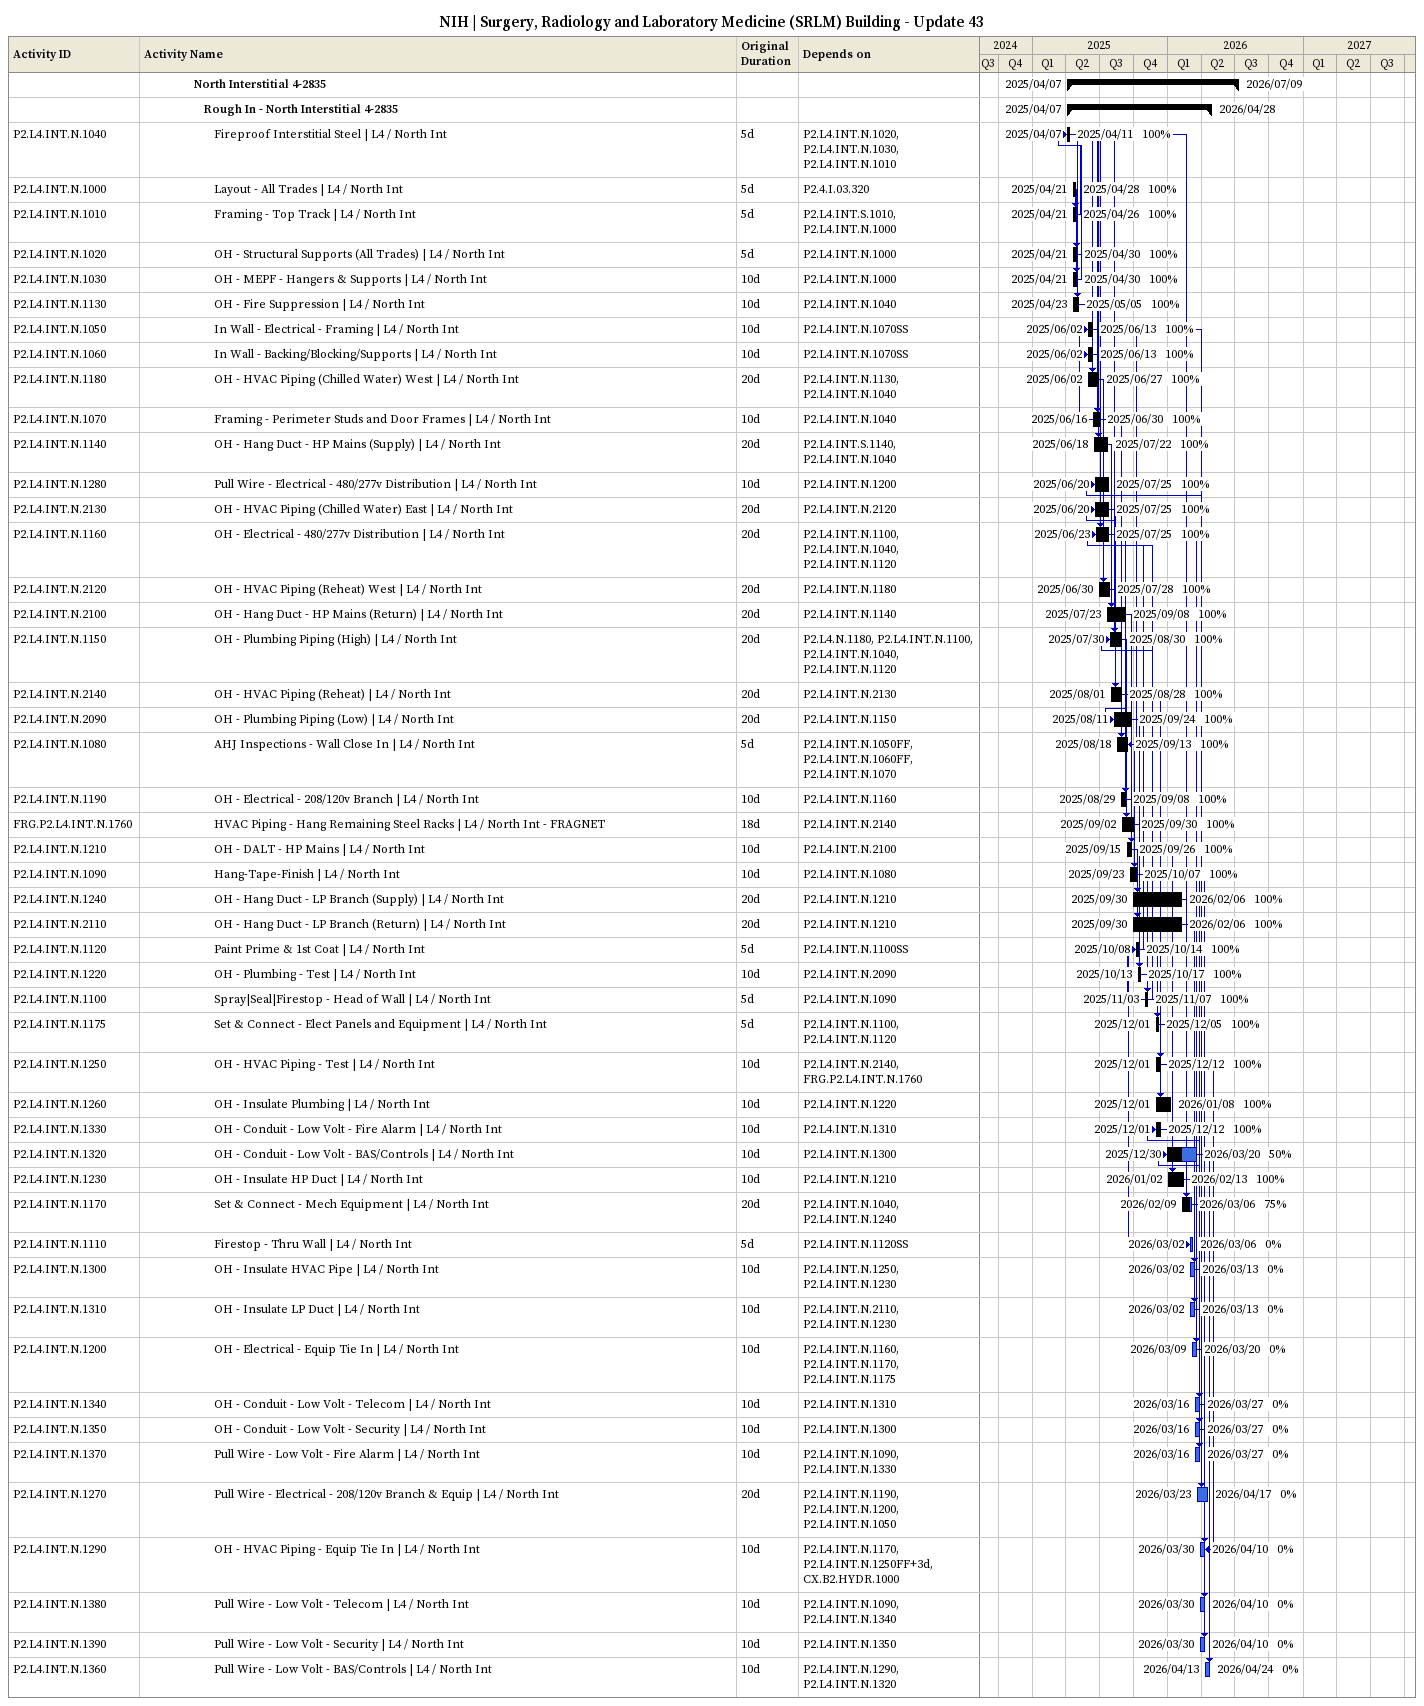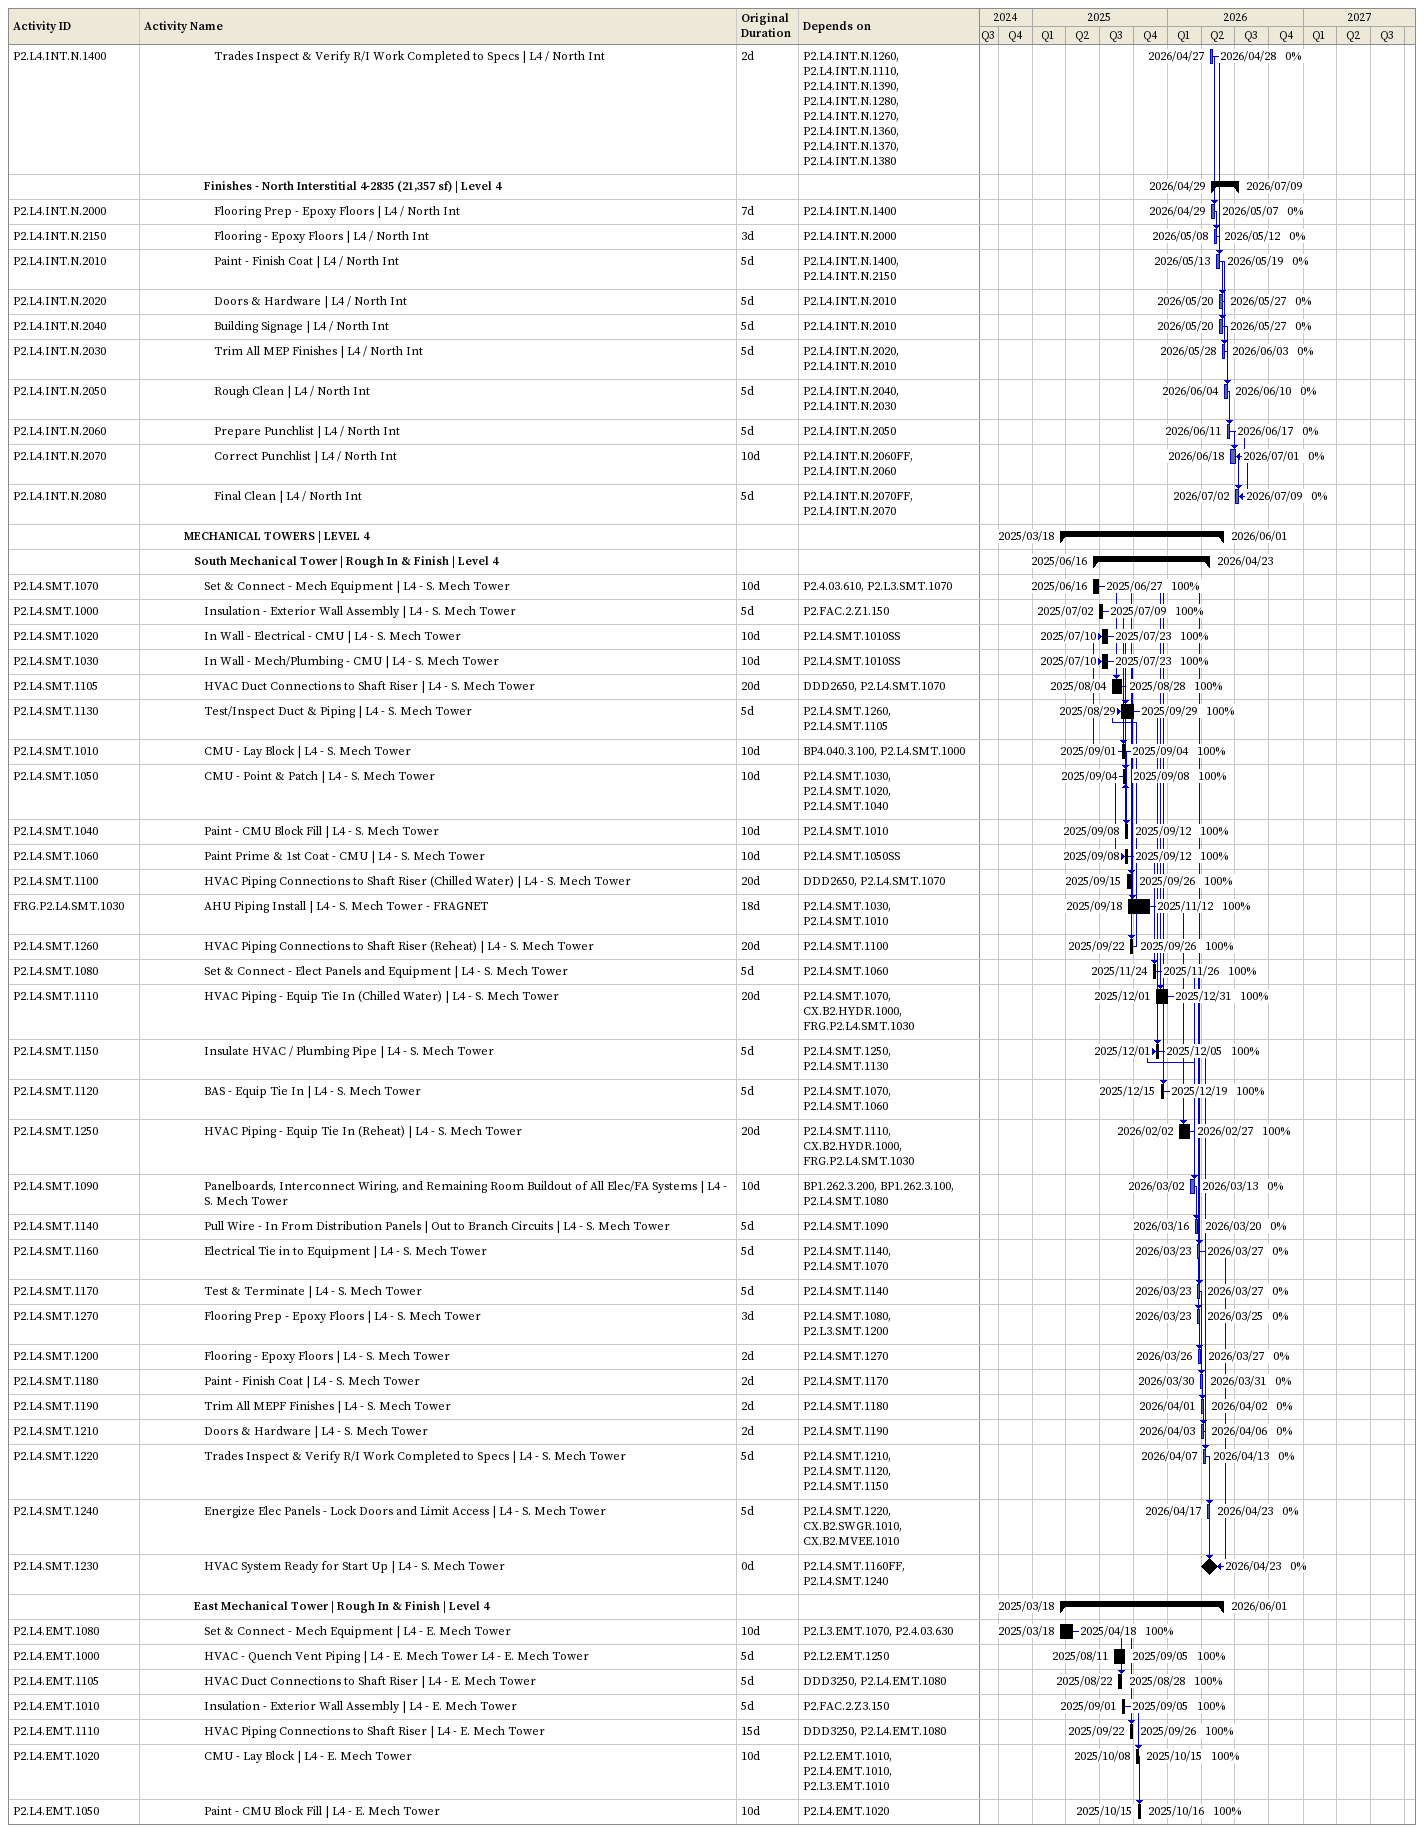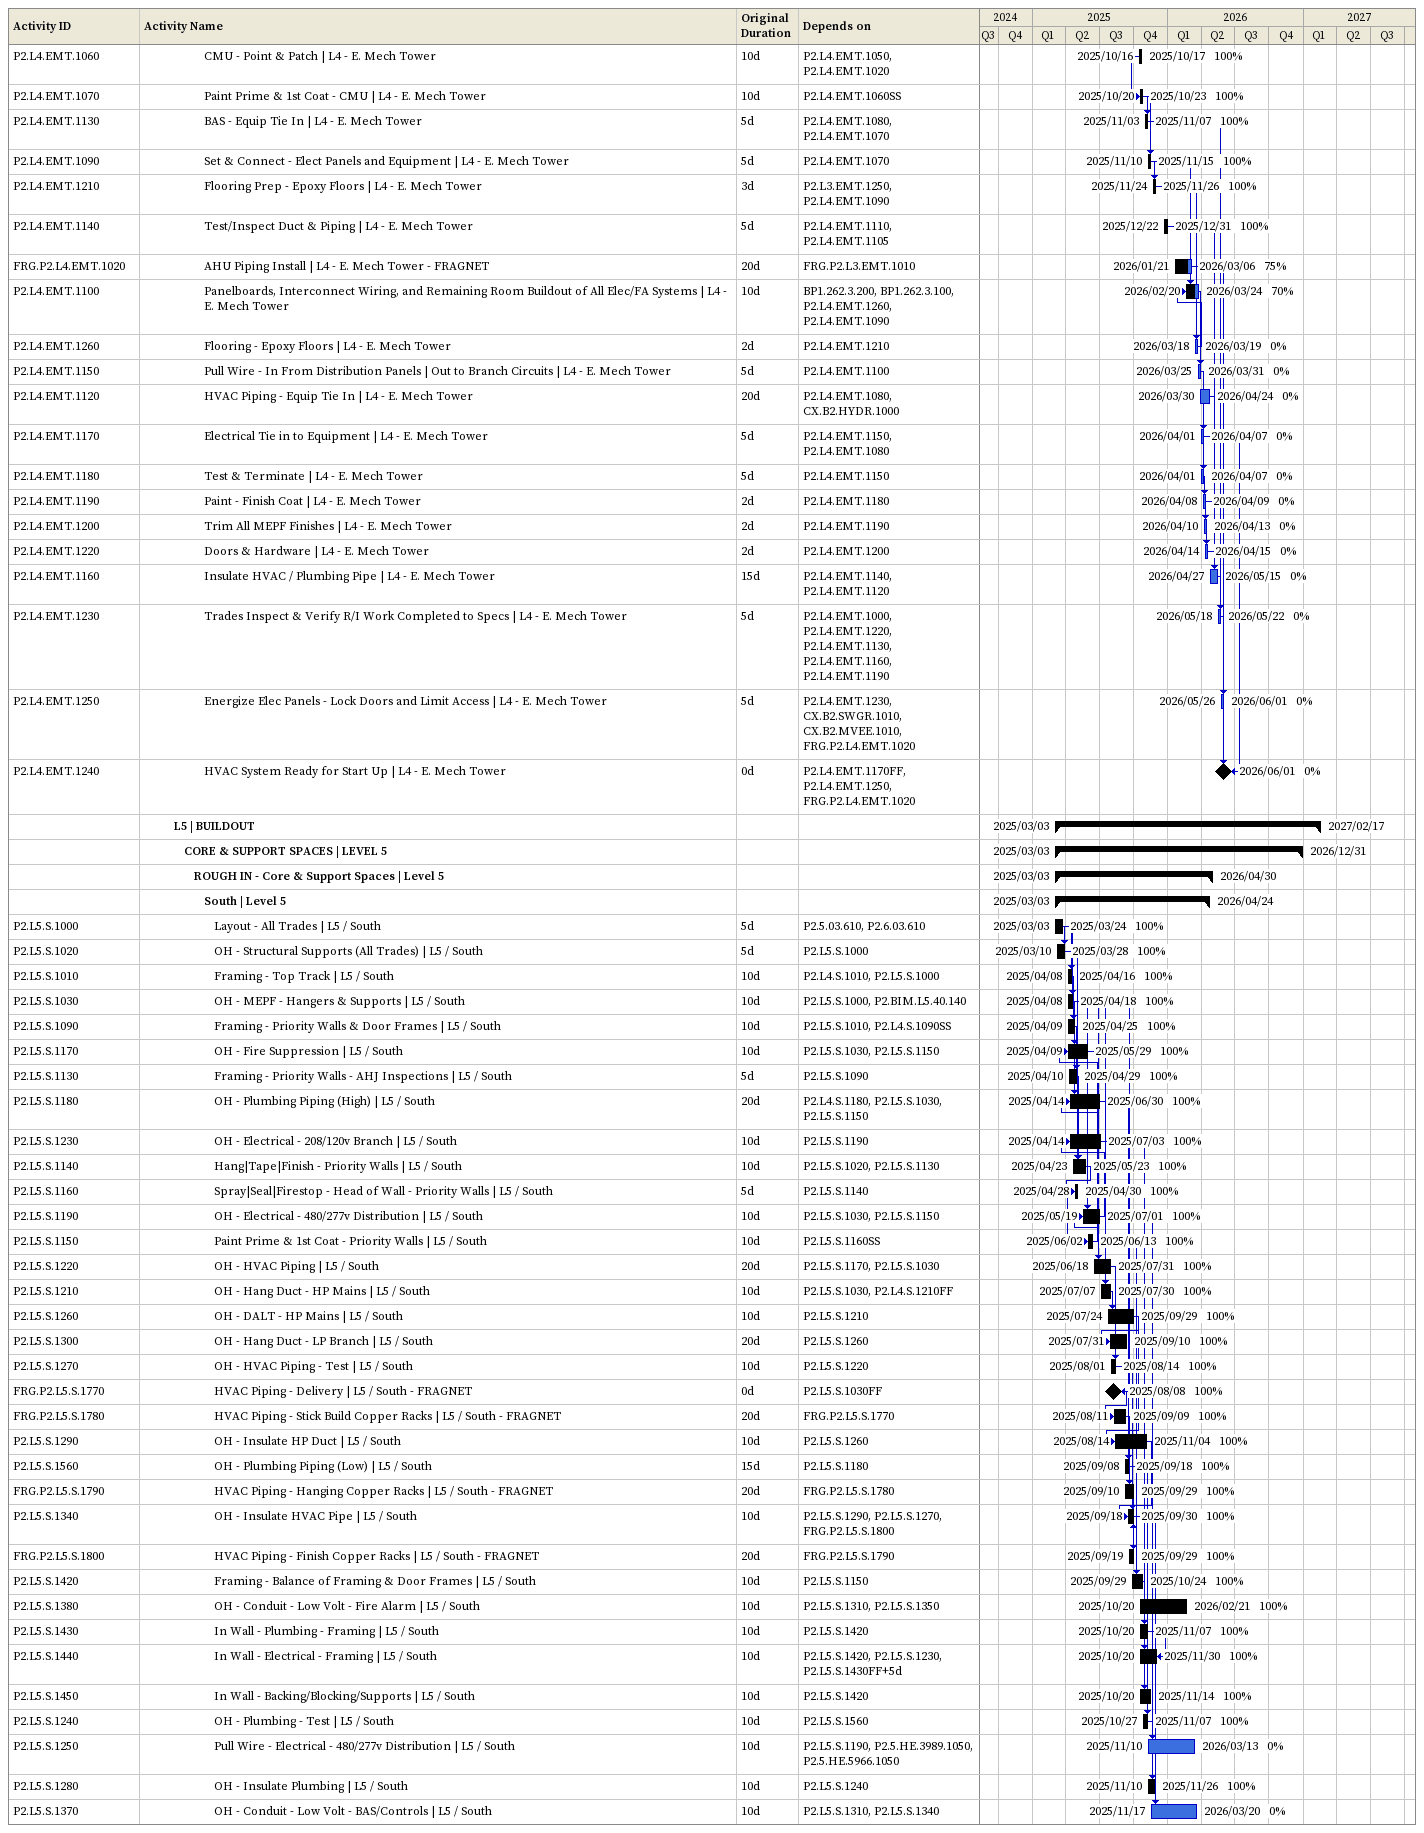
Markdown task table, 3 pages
NIH | Surgery, Radiology and Laboratory Medicine (SRLM) Building - Update 43

| ID | Level | Task | Original duration | Start | Finish | Predecessors | % complete |
|---|---|---|---|---|---|---|---|
|  | 6 | **North Interstitial 4-2835** |  | 2025-04-07 | 2026-07-09 |  |  |
|  | 7 | **Rough In - North Interstitial 4-2835** |  | 2025-04-07 | 2026-04-28 |  |  |
| P2.L4.INT.N.1040 | 8 | Fireproof Interstitial Steel \| L4 / North Int | 5d | 2025-04-07 | 2025-04-11 | P2.L4.INT.N.1020, P2.L4.INT.N.1030, P2.L4.INT.N.1010 | 100 |
| P2.L4.INT.N.1000 | 8 | Layout - All Trades \| L4 / North Int | 5d | 2025-04-21 | 2025-04-28 | P2.4.I.03.320 | 100 |
| P2.L4.INT.N.1010 | 8 | Framing - Top Track \| L4 / North Int | 5d | 2025-04-21 | 2025-04-26 | P2.L4.INT.S.1010, P2.L4.INT.N.1000 | 100 |
| P2.L4.INT.N.1020 | 8 | OH - Structural Supports (All Trades) \| L4 / North Int | 5d | 2025-04-21 | 2025-04-30 | P2.L4.INT.N.1000 | 100 |
| P2.L4.INT.N.1030 | 8 | OH - MEPF - Hangers & Supports \| L4 / North Int | 10d | 2025-04-21 | 2025-04-30 | P2.L4.INT.N.1000 | 100 |
| P2.L4.INT.N.1130 | 8 | OH - Fire Suppression \| L4 / North Int | 10d | 2025-04-23 | 2025-05-05 | P2.L4.INT.N.1040 | 100 |
| P2.L4.INT.N.1050 | 8 | In Wall - Electrical - Framing \| L4 / North Int | 10d | 2025-06-02 | 2025-06-13 | P2.L4.INT.N.1070SS | 100 |
| P2.L4.INT.N.1060 | 8 | In Wall - Backing/Blocking/Supports \| L4 / North Int | 10d | 2025-06-02 | 2025-06-13 | P2.L4.INT.N.1070SS | 100 |
| P2.L4.INT.N.1180 | 8 | OH - HVAC Piping (Chilled Water) West \| L4 / North Int | 20d | 2025-06-02 | 2025-06-27 | P2.L4.INT.N.1130, P2.L4.INT.N.1040 | 100 |
| P2.L4.INT.N.1070 | 8 | Framing - Perimeter Studs and Door Frames \| L4 / North Int | 10d | 2025-06-16 | 2025-06-30 | P2.L4.INT.N.1040 | 100 |
| P2.L4.INT.N.1140 | 8 | OH - Hang Duct - HP Mains (Supply) \| L4 / North Int | 20d | 2025-06-18 | 2025-07-22 | P2.L4.INT.S.1140, P2.L4.INT.N.1040 | 100 |
| P2.L4.INT.N.1280 | 8 | Pull Wire - Electrical - 480/277v Distribution \| L4 / North Int | 10d | 2025-06-20 | 2025-07-25 | P2.L4.INT.N.1200 | 100 |
| P2.L4.INT.N.2130 | 8 | OH - HVAC Piping (Chilled Water) East \| L4 / North Int | 20d | 2025-06-20 | 2025-07-25 | P2.L4.INT.N.2120 | 100 |
| P2.L4.INT.N.1160 | 8 | OH - Electrical - 480/277v Distribution \| L4 / North Int | 20d | 2025-06-23 | 2025-07-25 | P2.L4.INT.N.1100, P2.L4.INT.N.1040, P2.L4.INT.N.1120 | 100 |
| P2.L4.INT.N.2120 | 8 | OH - HVAC Piping (Reheat) West \| L4 / North Int | 20d | 2025-06-30 | 2025-07-28 | P2.L4.INT.N.1180 | 100 |
| P2.L4.INT.N.2100 | 8 | OH - Hang Duct - HP Mains (Return) \| L4 / North Int | 20d | 2025-07-23 | 2025-09-08 | P2.L4.INT.N.1140 | 100 |
| P2.L4.INT.N.1150 | 8 | OH - Plumbing Piping (High) \| L4 / North Int | 20d | 2025-07-30 | 2025-08-30 | P2.L4.N.1180, P2.L4.INT.N.1100, P2.L4.INT.N.1040, P2.L4.INT.N.1120 | 100 |
| P2.L4.INT.N.2140 | 8 | OH - HVAC Piping (Reheat) \| L4 / North Int | 20d | 2025-08-01 | 2025-08-28 | P2.L4.INT.N.2130 | 100 |
| P2.L4.INT.N.2090 | 8 | OH - Plumbing Piping (Low) \| L4 / North Int | 20d | 2025-08-11 | 2025-09-24 | P2.L4.INT.N.1150 | 100 |
| P2.L4.INT.N.1080 | 8 | AHJ Inspections - Wall Close In \| L4 / North Int | 5d | 2025-08-18 | 2025-09-13 | P2.L4.INT.N.1050FF, P2.L4.INT.N.1060FF, P2.L4.INT.N.1070 | 100 |
| P2.L4.INT.N.1190 | 8 | OH - Electrical - 208/120v Branch \| L4 / North Int | 10d | 2025-08-29 | 2025-09-08 | P2.L4.INT.N.1160 | 100 |
| FRG.P2.L4.INT.N.1760 | 8 | HVAC Piping - Hang Remaining Steel Racks \| L4 / North Int - FRAGNET | 18d | 2025-09-02 | 2025-09-30 | P2.L4.INT.N.2140 | 100 |
| P2.L4.INT.N.1210 | 8 | OH - DALT - HP Mains \| L4 / North Int | 10d | 2025-09-15 | 2025-09-26 | P2.L4.INT.N.2100 | 100 |
| P2.L4.INT.N.1090 | 8 | Hang-Tape-Finish \| L4 / North Int | 10d | 2025-09-23 | 2025-10-07 | P2.L4.INT.N.1080 | 100 |
| P2.L4.INT.N.1240 | 8 | OH - Hang Duct - LP Branch (Supply) \| L4 / North Int | 20d | 2025-09-30 | 2026-02-06 | P2.L4.INT.N.1210 | 100 |
| P2.L4.INT.N.2110 | 8 | OH - Hang Duct - LP Branch (Return) \| L4 / North Int | 20d | 2025-09-30 | 2026-02-06 | P2.L4.INT.N.1210 | 100 |
| P2.L4.INT.N.1120 | 8 | Paint Prime & 1st Coat \| L4 / North Int | 5d | 2025-10-08 | 2025-10-14 | P2.L4.INT.N.1100SS | 100 |
| P2.L4.INT.N.1220 | 8 | OH - Plumbing - Test \| L4 / North Int | 10d | 2025-10-13 | 2025-10-17 | P2.L4.INT.N.2090 | 100 |
| P2.L4.INT.N.1100 | 8 | Spray\|Seal\|Firestop - Head of Wall \| L4 / North Int | 5d | 2025-11-03 | 2025-11-07 | P2.L4.INT.N.1090 | 100 |
| P2.L4.INT.N.1175 | 8 | Set & Connect - Elect Panels and Equipment \| L4 / North Int | 5d | 2025-12-01 | 2025-12-05 | P2.L4.INT.N.1100, P2.L4.INT.N.1120 | 100 |
| P2.L4.INT.N.1250 | 8 | OH - HVAC Piping - Test \| L4 / North Int | 10d | 2025-12-01 | 2025-12-12 | P2.L4.INT.N.2140, FRG.P2.L4.INT.N.1760 | 100 |
| P2.L4.INT.N.1260 | 8 | OH - Insulate Plumbing \| L4 / North Int | 10d | 2025-12-01 | 2026-01-08 | P2.L4.INT.N.1220 | 100 |
| P2.L4.INT.N.1330 | 8 | OH - Conduit - Low Volt - Fire Alarm \| L4 / North Int | 10d | 2025-12-01 | 2025-12-12 | P2.L4.INT.N.1310 | 100 |
| P2.L4.INT.N.1320 | 8 | OH - Conduit - Low Volt - BAS/Controls \| L4 / North Int | 10d | 2025-12-30 | 2026-03-20 | P2.L4.INT.N.1300 | 50 |
| P2.L4.INT.N.1230 | 8 | OH - Insulate HP Duct \| L4 / North Int | 10d | 2026-01-02 | 2026-02-13 | P2.L4.INT.N.1210 | 100 |
| P2.L4.INT.N.1170 | 8 | Set & Connect - Mech Equipment \| L4 / North Int | 20d | 2026-02-09 | 2026-03-06 | P2.L4.INT.N.1040, P2.L4.INT.N.1240 | 75 |
| P2.L4.INT.N.1110 | 8 | Firestop - Thru Wall \| L4 / North Int | 5d | 2026-03-02 | 2026-03-06 | P2.L4.INT.N.1120SS | 0 |
| P2.L4.INT.N.1300 | 8 | OH - Insulate HVAC Pipe \| L4 / North Int | 10d | 2026-03-02 | 2026-03-13 | P2.L4.INT.N.1250, P2.L4.INT.N.1230 | 0 |
| P2.L4.INT.N.1310 | 8 | OH - Insulate LP Duct \| L4 / North Int | 10d | 2026-03-02 | 2026-03-13 | P2.L4.INT.N.2110, P2.L4.INT.N.1230 | 0 |
| P2.L4.INT.N.1200 | 8 | OH - Electrical - Equip Tie In \| L4 / North Int | 10d | 2026-03-09 | 2026-03-20 | P2.L4.INT.N.1160, P2.L4.INT.N.1170, P2.L4.INT.N.1175 | 0 |
| P2.L4.INT.N.1340 | 8 | OH - Conduit - Low Volt - Telecom \| L4 / North Int | 10d | 2026-03-16 | 2026-03-27 | P2.L4.INT.N.1310 | 0 |
| P2.L4.INT.N.1350 | 8 | OH - Conduit - Low Volt - Security \| L4 / North Int | 10d | 2026-03-16 | 2026-03-27 | P2.L4.INT.N.1300 | 0 |
| P2.L4.INT.N.1370 | 8 | Pull Wire - Low Volt - Fire Alarm \| L4 / North Int | 10d | 2026-03-16 | 2026-03-27 | P2.L4.INT.N.1090, P2.L4.INT.N.1330 | 0 |
| P2.L4.INT.N.1270 | 8 | Pull Wire - Electrical - 208/120v Branch & Equip \| L4 / North Int | 20d | 2026-03-23 | 2026-04-17 | P2.L4.INT.N.1190, P2.L4.INT.N.1200, P2.L4.INT.N.1050 | 0 |
| P2.L4.INT.N.1290 | 8 | OH - HVAC Piping - Equip Tie In \| L4 / North Int | 10d | 2026-03-30 | 2026-04-10 | P2.L4.INT.N.1170, P2.L4.INT.N.1250FF+3d, CX.B2.HYDR.1000 | 0 |
| P2.L4.INT.N.1380 | 8 | Pull Wire - Low Volt - Telecom \| L4 / North Int | 10d | 2026-03-30 | 2026-04-10 | P2.L4.INT.N.1090, P2.L4.INT.N.1340 | 0 |
| P2.L4.INT.N.1390 | 8 | Pull Wire - Low Volt - Security \| L4 / North Int | 10d | 2026-03-30 | 2026-04-10 | P2.L4.INT.N.1350 | 0 |
| P2.L4.INT.N.1360 | 8 | Pull Wire - Low Volt - BAS/Controls \| L4 / North Int | 10d | 2026-04-13 | 2026-04-24 | P2.L4.INT.N.1290, P2.L4.INT.N.1320 | 0 |
| P2.L4.INT.N.1400 | 8 | Trades Inspect & Verify R/I Work Completed to Specs \| L4 / North Int | 2d | 2026-04-27 | 2026-04-28 | P2.L4.INT.N.1260, P2.L4.INT.N.1110, P2.L4.INT.N.1390, P2.L4.INT.N.1280, P2.L4.INT.N.1270, P2.L4.INT.N.1360, P2.L4.INT.N.1370, P2.L4.INT.N.1380 | 0 |
|  | 7 | **Finishes - North Interstitial 4-2835 (21,357 sf) \| Level 4** |  | 2026-04-29 | 2026-07-09 |  |  |
| P2.L4.INT.N.2000 | 8 | Flooring Prep - Epoxy Floors \| L4 / North Int | 7d | 2026-04-29 | 2026-05-07 | P2.L4.INT.N.1400 | 0 |
| P2.L4.INT.N.2150 | 8 | Flooring - Epoxy Floors \| L4 / North Int | 3d | 2026-05-08 | 2026-05-12 | P2.L4.INT.N.2000 | 0 |
| P2.L4.INT.N.2010 | 8 | Paint - Finish Coat \| L4 / North Int | 5d | 2026-05-13 | 2026-05-19 | P2.L4.INT.N.1400, P2.L4.INT.N.2150 | 0 |
| P2.L4.INT.N.2020 | 8 | Doors & Hardware \| L4 / North Int | 5d | 2026-05-20 | 2026-05-27 | P2.L4.INT.N.2010 | 0 |
| P2.L4.INT.N.2040 | 8 | Building Signage \| L4 / North Int | 5d | 2026-05-20 | 2026-05-27 | P2.L4.INT.N.2010 | 0 |
| P2.L4.INT.N.2030 | 8 | Trim All MEP Finishes \| L4 / North Int | 5d | 2026-05-28 | 2026-06-03 | P2.L4.INT.N.2020, P2.L4.INT.N.2010 | 0 |
| P2.L4.INT.N.2050 | 8 | Rough Clean \| L4 / North Int | 5d | 2026-06-04 | 2026-06-10 | P2.L4.INT.N.2040, P2.L4.INT.N.2030 | 0 |
| P2.L4.INT.N.2060 | 8 | Prepare Punchlist \| L4 / North Int | 5d | 2026-06-11 | 2026-06-17 | P2.L4.INT.N.2050 | 0 |
| P2.L4.INT.N.2070 | 8 | Correct Punchlist \| L4 / North Int | 10d | 2026-06-18 | 2026-07-01 | P2.L4.INT.N.2060FF, P2.L4.INT.N.2060 | 0 |
| P2.L4.INT.N.2080 | 8 | Final Clean \| L4 / North Int | 5d | 2026-07-02 | 2026-07-09 | P2.L4.INT.N.2070FF, P2.L4.INT.N.2070 | 0 |
|  | 5 | **MECHANICAL TOWERS \| LEVEL 4** |  | 2025-03-18 | 2026-06-01 |  |  |
|  | 6 | **South Mechanical Tower \| Rough In & Finish \| Level 4** |  | 2025-06-16 | 2026-04-23 |  |  |
| P2.L4.SMT.1070 | 7 | Set & Connect - Mech Equipment \| L4 - S. Mech Tower | 10d | 2025-06-16 | 2025-06-27 | P2.4.03.610, P2.L3.SMT.1070 | 100 |
| P2.L4.SMT.1000 | 7 | Insulation - Exterior Wall Assembly \| L4 - S. Mech Tower | 5d | 2025-07-02 | 2025-07-09 | P2.FAC.2.Z1.150 | 100 |
| P2.L4.SMT.1020 | 7 | In Wall - Electrical - CMU \| L4 - S. Mech Tower | 10d | 2025-07-10 | 2025-07-23 | P2.L4.SMT.1010SS | 100 |
| P2.L4.SMT.1030 | 7 | In Wall - Mech/Plumbing - CMU \| L4 - S. Mech Tower | 10d | 2025-07-10 | 2025-07-23 | P2.L4.SMT.1010SS | 100 |
| P2.L4.SMT.1105 | 7 | HVAC Duct Connections to Shaft Riser \| L4 - S. Mech Tower | 20d | 2025-08-04 | 2025-08-28 | DDD2650, P2.L4.SMT.1070 | 100 |
| P2.L4.SMT.1130 | 7 | Test/Inspect Duct & Piping \| L4 - S. Mech Tower | 5d | 2025-08-29 | 2025-09-29 | P2.L4.SMT.1260, P2.L4.SMT.1105 | 100 |
| P2.L4.SMT.1010 | 7 | CMU - Lay Block \| L4 - S. Mech Tower | 10d | 2025-09-01 | 2025-09-04 | BP4.040.3.100, P2.L4.SMT.1000 | 100 |
| P2.L4.SMT.1050 | 7 | CMU - Point & Patch \| L4 - S. Mech Tower | 10d | 2025-09-04 | 2025-09-08 | P2.L4.SMT.1030, P2.L4.SMT.1020, P2.L4.SMT.1040 | 100 |
| P2.L4.SMT.1040 | 7 | Paint - CMU Block Fill \| L4 - S. Mech Tower | 10d | 2025-09-08 | 2025-09-12 | P2.L4.SMT.1010 | 100 |
| P2.L4.SMT.1060 | 7 | Paint Prime & 1st Coat - CMU \| L4 - S. Mech Tower | 10d | 2025-09-08 | 2025-09-12 | P2.L4.SMT.1050SS | 100 |
| P2.L4.SMT.1100 | 7 | HVAC Piping Connections to Shaft Riser (Chilled Water) \| L4 - S. Mech Tower | 20d | 2025-09-15 | 2025-09-26 | DDD2650, P2.L4.SMT.1070 | 100 |
| FRG.P2.L4.SMT.1030 | 7 | AHU Piping Install \| L4 - S. Mech Tower - FRAGNET | 18d | 2025-09-18 | 2025-11-12 | P2.L4.SMT.1030, P2.L4.SMT.1010 | 100 |
| P2.L4.SMT.1260 | 7 | HVAC Piping Connections to Shaft Riser (Reheat) \| L4 - S. Mech Tower | 20d | 2025-09-22 | 2025-09-26 | P2.L4.SMT.1100 | 100 |
| P2.L4.SMT.1080 | 7 | Set & Connect - Elect Panels and Equipment \| L4 - S. Mech Tower | 5d | 2025-11-24 | 2025-11-26 | P2.L4.SMT.1060 | 100 |
| P2.L4.SMT.1110 | 7 | HVAC Piping - Equip Tie In (Chilled Water) \| L4 - S. Mech Tower | 20d | 2025-12-01 | 2025-12-31 | P2.L4.SMT.1070, CX.B2.HYDR.1000, FRG.P2.L4.SMT.1030 | 100 |
| P2.L4.SMT.1150 | 7 | Insulate HVAC / Plumbing Pipe \| L4 - S. Mech Tower | 5d | 2025-12-01 | 2025-12-05 | P2.L4.SMT.1250, P2.L4.SMT.1130 | 100 |
| P2.L4.SMT.1120 | 7 | BAS - Equip Tie In \| L4 - S. Mech Tower | 5d | 2025-12-15 | 2025-12-19 | P2.L4.SMT.1070, P2.L4.SMT.1060 | 100 |
| P2.L4.SMT.1250 | 7 | HVAC Piping - Equip Tie In (Reheat) \| L4 - S. Mech Tower | 20d | 2026-02-02 | 2026-02-27 | P2.L4.SMT.1110, CX.B2.HYDR.1000, FRG.P2.L4.SMT.1030 | 100 |
| P2.L4.SMT.1090 | 7 | Panelboards, Interconnect Wiring, and Remaining Room Buildout of All Elec/FA Systems \| L4 - S. Mech Tower | 10d | 2026-03-02 | 2026-03-13 | BP1.262.3.200, BP1.262.3.100, P2.L4.SMT.1080 | 0 |
| P2.L4.SMT.1140 | 7 | Pull Wire - In From Distribution Panels \| Out to Branch Circuits \| L4 - S. Mech Tower | 5d | 2026-03-16 | 2026-03-20 | P2.L4.SMT.1090 | 0 |
| P2.L4.SMT.1160 | 7 | Electrical Tie in to Equipment \| L4 - S. Mech Tower | 5d | 2026-03-23 | 2026-03-27 | P2.L4.SMT.1140, P2.L4.SMT.1070 | 0 |
| P2.L4.SMT.1170 | 7 | Test & Terminate \| L4 - S. Mech Tower | 5d | 2026-03-23 | 2026-03-27 | P2.L4.SMT.1140 | 0 |
| P2.L4.SMT.1270 | 7 | Flooring Prep - Epoxy Floors \| L4 - S. Mech Tower | 3d | 2026-03-23 | 2026-03-25 | P2.L4.SMT.1080, P2.L3.SMT.1200 | 0 |
| P2.L4.SMT.1200 | 7 | Flooring - Epoxy Floors \| L4 - S. Mech Tower | 2d | 2026-03-26 | 2026-03-27 | P2.L4.SMT.1270 | 0 |
| P2.L4.SMT.1180 | 7 | Paint - Finish Coat \| L4 - S. Mech Tower | 2d | 2026-03-30 | 2026-03-31 | P2.L4.SMT.1170 | 0 |
| P2.L4.SMT.1190 | 7 | Trim All MEPF Finishes \| L4 - S. Mech Tower | 2d | 2026-04-01 | 2026-04-02 | P2.L4.SMT.1180 | 0 |
| P2.L4.SMT.1210 | 7 | Doors & Hardware \| L4 - S. Mech Tower | 2d | 2026-04-03 | 2026-04-06 | P2.L4.SMT.1190 | 0 |
| P2.L4.SMT.1220 | 7 | Trades Inspect & Verify R/I Work Completed to Specs \| L4 - S. Mech Tower | 5d | 2026-04-07 | 2026-04-13 | P2.L4.SMT.1210, P2.L4.SMT.1120, P2.L4.SMT.1150 | 0 |
| P2.L4.SMT.1240 | 7 | Energize Elec Panels - Lock Doors and Limit Access \| L4 - S. Mech Tower | 5d | 2026-04-17 | 2026-04-23 | P2.L4.SMT.1220, CX.B2.SWGR.1010, CX.B2.MVEE.1010 | 0 |
| P2.L4.SMT.1230 | 7 | HVAC System Ready for Start Up \| L4 - S. Mech Tower | 0d | 2026-04-23 | 2026-04-23 | P2.L4.SMT.1160FF, P2.L4.SMT.1240 | 0 |
|  | 6 | **East Mechanical Tower \| Rough In & Finish \| Level 4** |  | 2025-03-18 | 2026-06-01 |  |  |
| P2.L4.EMT.1080 | 7 | Set & Connect - Mech Equipment \| L4 - E. Mech Tower | 10d | 2025-03-18 | 2025-04-18 | P2.L3.EMT.1070, P2.4.03.630 | 100 |
| P2.L4.EMT.1000 | 7 | HVAC - Quench Vent Piping \| L4 - E. Mech Tower L4 - E. Mech Tower | 5d | 2025-08-11 | 2025-09-05 | P2.L2.EMT.1250 | 100 |
| P2.L4.EMT.1105 | 7 | HVAC Duct Connections to Shaft Riser \| L4 - E. Mech Tower | 5d | 2025-08-22 | 2025-08-28 | DDD3250, P2.L4.EMT.1080 | 100 |
| P2.L4.EMT.1010 | 7 | Insulation - Exterior Wall Assembly \| L4 - E. Mech Tower | 5d | 2025-09-01 | 2025-09-05 | P2.FAC.2.Z3.150 | 100 |
| P2.L4.EMT.1110 | 7 | HVAC Piping Connections to Shaft Riser \| L4 - E. Mech Tower | 15d | 2025-09-22 | 2025-09-26 | DDD3250, P2.L4.EMT.1080 | 100 |
| P2.L4.EMT.1020 | 7 | CMU - Lay Block \| L4 - E. Mech Tower | 10d | 2025-10-08 | 2025-10-15 | P2.L2.EMT.1010, P2.L4.EMT.1010, P2.L3.EMT.1010 | 100 |
| P2.L4.EMT.1050 | 7 | Paint - CMU Block Fill \| L4 - E. Mech Tower | 10d | 2025-10-15 | 2025-10-16 | P2.L4.EMT.1020 | 100 |
| P2.L4.EMT.1060 | 7 | CMU - Point & Patch \| L4 - E. Mech Tower | 10d | 2025-10-16 | 2025-10-17 | P2.L4.EMT.1050, P2.L4.EMT.1020 | 100 |
| P2.L4.EMT.1070 | 7 | Paint Prime & 1st Coat - CMU \| L4 - E. Mech Tower | 10d | 2025-10-20 | 2025-10-23 | P2.L4.EMT.1060SS | 100 |
| P2.L4.EMT.1130 | 7 | BAS - Equip Tie In \| L4 - E. Mech Tower | 5d | 2025-11-03 | 2025-11-07 | P2.L4.EMT.1080, P2.L4.EMT.1070 | 100 |
| P2.L4.EMT.1090 | 7 | Set & Connect - Elect Panels and Equipment \| L4 - E. Mech Tower | 5d | 2025-11-10 | 2025-11-15 | P2.L4.EMT.1070 | 100 |
| P2.L4.EMT.1210 | 7 | Flooring Prep - Epoxy Floors \| L4 - E. Mech Tower | 3d | 2025-11-24 | 2025-11-26 | P2.L3.EMT.1250, P2.L4.EMT.1090 | 100 |
| P2.L4.EMT.1140 | 7 | Test/Inspect Duct & Piping \| L4 - E. Mech Tower | 5d | 2025-12-22 | 2025-12-31 | P2.L4.EMT.1110, P2.L4.EMT.1105 | 100 |
| FRG.P2.L4.EMT.1020 | 7 | AHU Piping Install \| L4 - E. Mech Tower - FRAGNET | 20d | 2026-01-21 | 2026-03-06 | FRG.P2.L3.EMT.1010 | 75 |
| P2.L4.EMT.1100 | 7 | Panelboards, Interconnect Wiring, and Remaining Room Buildout of All Elec/FA Systems \| L4 - E. Mech Tower | 10d | 2026-02-20 | 2026-03-24 | BP1.262.3.200, BP1.262.3.100, P2.L4.EMT.1260, P2.L4.EMT.1090 | 70 |
| P2.L4.EMT.1260 | 7 | Flooring - Epoxy Floors \| L4 - E. Mech Tower | 2d | 2026-03-18 | 2026-03-19 | P2.L4.EMT.1210 | 0 |
| P2.L4.EMT.1150 | 7 | Pull Wire - In From Distribution Panels \| Out to Branch Circuits \| L4 - E. Mech Tower | 5d | 2026-03-25 | 2026-03-31 | P2.L4.EMT.1100 | 0 |
| P2.L4.EMT.1120 | 7 | HVAC Piping - Equip Tie In \| L4 - E. Mech Tower | 20d | 2026-03-30 | 2026-04-24 | P2.L4.EMT.1080, CX.B2.HYDR.1000 | 0 |
| P2.L4.EMT.1170 | 7 | Electrical Tie in to Equipment \| L4 - E. Mech Tower | 5d | 2026-04-01 | 2026-04-07 | P2.L4.EMT.1150, P2.L4.EMT.1080 | 0 |
| P2.L4.EMT.1180 | 7 | Test & Terminate \| L4 - E. Mech Tower | 5d | 2026-04-01 | 2026-04-07 | P2.L4.EMT.1150 | 0 |
| P2.L4.EMT.1190 | 7 | Paint - Finish Coat \| L4 - E. Mech Tower | 2d | 2026-04-08 | 2026-04-09 | P2.L4.EMT.1180 | 0 |
| P2.L4.EMT.1200 | 7 | Trim All MEPF Finishes \| L4 - E. Mech Tower | 2d | 2026-04-10 | 2026-04-13 | P2.L4.EMT.1190 | 0 |
| P2.L4.EMT.1220 | 7 | Doors & Hardware \| L4 - E. Mech Tower | 2d | 2026-04-14 | 2026-04-15 | P2.L4.EMT.1200 | 0 |
| P2.L4.EMT.1160 | 7 | Insulate HVAC / Plumbing Pipe \| L4 - E. Mech Tower | 15d | 2026-04-27 | 2026-05-15 | P2.L4.EMT.1140, P2.L4.EMT.1120 | 0 |
| P2.L4.EMT.1230 | 7 | Trades Inspect & Verify R/I Work Completed to Specs \| L4 - E. Mech Tower | 5d | 2026-05-18 | 2026-05-22 | P2.L4.EMT.1000, P2.L4.EMT.1220, P2.L4.EMT.1130, P2.L4.EMT.1160, P2.L4.EMT.1190 | 0 |
| P2.L4.EMT.1250 | 7 | Energize Elec Panels - Lock Doors and Limit Access \| L4 - E. Mech Tower | 5d | 2026-05-26 | 2026-06-01 | P2.L4.EMT.1230, CX.B2.SWGR.1010, CX.B2.MVEE.1010, FRG.P2.L4.EMT.1020 | 0 |
| P2.L4.EMT.1240 | 7 | HVAC System Ready for Start Up \| L4 - E. Mech Tower | 0d | 2026-06-01 | 2026-06-01 | P2.L4.EMT.1170FF, P2.L4.EMT.1250, FRG.P2.L4.EMT.1020 | 0 |
|  | 4 | **L5 \| BUILDOUT** |  | 2025-03-03 | 2027-02-17 |  |  |
|  | 5 | **CORE & SUPPORT SPACES \| LEVEL 5** |  | 2025-03-03 | 2026-12-31 |  |  |
|  | 6 | **ROUGH IN - Core & Support Spaces \| Level 5** |  | 2025-03-03 | 2026-04-30 |  |  |
|  | 7 | **South \| Level 5** |  | 2025-03-03 | 2026-04-24 |  |  |
| P2.L5.S.1000 | 8 | Layout - All Trades \| L5 / South | 5d | 2025-03-03 | 2025-03-24 | P2.5.03.610, P2.6.03.610 | 100 |
| P2.L5.S.1020 | 8 | OH - Structural Supports (All Trades) \| L5 / South | 5d | 2025-03-10 | 2025-03-28 | P2.L5.S.1000 | 100 |
| P2.L5.S.1010 | 8 | Framing - Top Track \| L5 / South | 10d | 2025-04-08 | 2025-04-16 | P2.L4.S.1010, P2.L5.S.1000 | 100 |
| P2.L5.S.1030 | 8 | OH - MEPF - Hangers & Supports \| L5 / South | 10d | 2025-04-08 | 2025-04-18 | P2.L5.S.1000, P2.BIM.L5.40.140 | 100 |
| P2.L5.S.1090 | 8 | Framing - Priority Walls & Door Frames \| L5 / South | 10d | 2025-04-09 | 2025-04-25 | P2.L5.S.1010, P2.L4.S.1090SS | 100 |
| P2.L5.S.1170 | 8 | OH - Fire Suppression \| L5 / South | 10d | 2025-04-09 | 2025-05-29 | P2.L5.S.1030, P2.L5.S.1150 | 100 |
| P2.L5.S.1130 | 8 | Framing - Priority Walls - AHJ Inspections \| L5 / South | 5d | 2025-04-10 | 2025-04-29 | P2.L5.S.1090 | 100 |
| P2.L5.S.1180 | 8 | OH - Plumbing Piping (High) \| L5 / South | 20d | 2025-04-14 | 2025-06-30 | P2.L4.S.1180, P2.L5.S.1030, P2.L5.S.1150 | 100 |
| P2.L5.S.1230 | 8 | OH - Electrical - 208/120v Branch \| L5 / South | 10d | 2025-04-14 | 2025-07-03 | P2.L5.S.1190 | 100 |
| P2.L5.S.1140 | 8 | Hang\|Tape\|Finish - Priority Walls \| L5 / South | 10d | 2025-04-23 | 2025-05-23 | P2.L5.S.1020, P2.L5.S.1130 | 100 |
| P2.L5.S.1160 | 8 | Spray\|Seal\|Firestop - Head of Wall - Priority Walls \| L5 / South | 5d | 2025-04-28 | 2025-04-30 | P2.L5.S.1140 | 100 |
| P2.L5.S.1190 | 8 | OH - Electrical - 480/277v Distribution \| L5 / South | 10d | 2025-05-19 | 2025-07-01 | P2.L5.S.1030, P2.L5.S.1150 | 100 |
| P2.L5.S.1150 | 8 | Paint Prime & 1st Coat - Priority Walls \| L5 / South | 10d | 2025-06-02 | 2025-06-13 | P2.L5.S.1160SS | 100 |
| P2.L5.S.1220 | 8 | OH - HVAC Piping \| L5 / South | 20d | 2025-06-18 | 2025-07-31 | P2.L5.S.1170, P2.L5.S.1030 | 100 |
| P2.L5.S.1210 | 8 | OH - Hang Duct - HP Mains \| L5 / South | 10d | 2025-07-07 | 2025-07-30 | P2.L5.S.1030, P2.L4.S.1210FF | 100 |
| P2.L5.S.1260 | 8 | OH - DALT - HP Mains \| L5 / South | 10d | 2025-07-24 | 2025-09-29 | P2.L5.S.1210 | 100 |
| P2.L5.S.1300 | 8 | OH - Hang Duct - LP Branch \| L5 / South | 20d | 2025-07-31 | 2025-09-10 | P2.L5.S.1260 | 100 |
| P2.L5.S.1270 | 8 | OH - HVAC Piping - Test \| L5 / South | 10d | 2025-08-01 | 2025-08-14 | P2.L5.S.1220 | 100 |
| FRG.P2.L5.S.1770 | 8 | HVAC Piping - Delivery \| L5 / South - FRAGNET | 0d | 2025-08-08 | 2025-08-08 | P2.L5.S.1030FF | 100 |
| FRG.P2.L5.S.1780 | 8 | HVAC Piping - Stick Build Copper Racks \| L5 / South - FRAGNET | 20d | 2025-08-11 | 2025-09-09 | FRG.P2.L5.S.1770 | 100 |
| P2.L5.S.1290 | 8 | OH - Insulate HP Duct \| L5 / South | 10d | 2025-08-14 | 2025-11-04 | P2.L5.S.1260 | 100 |
| P2.L5.S.1560 | 8 | OH - Plumbing Piping (Low) \| L5 / South | 15d | 2025-09-08 | 2025-09-18 | P2.L5.S.1180 | 100 |
| FRG.P2.L5.S.1790 | 8 | HVAC Piping - Hanging Copper Racks \| L5 / South - FRAGNET | 20d | 2025-09-10 | 2025-09-29 | FRG.P2.L5.S.1780 | 100 |
| P2.L5.S.1340 | 8 | OH - Insulate HVAC Pipe \| L5 / South | 10d | 2025-09-18 | 2025-09-30 | P2.L5.S.1290, P2.L5.S.1270, FRG.P2.L5.S.1800 | 100 |
| FRG.P2.L5.S.1800 | 8 | HVAC Piping - Finish Copper Racks \| L5 / South - FRAGNET | 20d | 2025-09-19 | 2025-09-29 | FRG.P2.L5.S.1790 | 100 |
| P2.L5.S.1420 | 8 | Framing - Balance of Framing & Door Frames \| L5 / South | 10d | 2025-09-29 | 2025-10-24 | P2.L5.S.1150 | 100 |
| P2.L5.S.1380 | 8 | OH - Conduit - Low Volt - Fire Alarm \| L5 / South | 10d | 2025-10-20 | 2026-02-21 | P2.L5.S.1310, P2.L5.S.1350 | 100 |
| P2.L5.S.1430 | 8 | In Wall - Plumbing - Framing \| L5 / South | 10d | 2025-10-20 | 2025-11-07 | P2.L5.S.1420 | 100 |
| P2.L5.S.1440 | 8 | In Wall - Electrical - Framing \| L5 / South | 10d | 2025-10-20 | 2025-11-30 | P2.L5.S.1420, P2.L5.S.1230, P2.L5.S.1430FF+5d | 100 |
| P2.L5.S.1450 | 8 | In Wall - Backing/Blocking/Supports \| L5 / South | 10d | 2025-10-20 | 2025-11-14 | P2.L5.S.1420 | 100 |
| P2.L5.S.1240 | 8 | OH - Plumbing - Test \| L5 / South | 10d | 2025-10-27 | 2025-11-07 | P2.L5.S.1560 | 100 |
| P2.L5.S.1250 | 8 | Pull Wire - Electrical - 480/277v Distribution \| L5 / South | 10d | 2025-11-10 | 2026-03-13 | P2.L5.S.1190, P2.5.HE.3989.1050, P2.5.HE.5966.1050 | 0 |
| P2.L5.S.1280 | 8 | OH - Insulate Plumbing \| L5 / South | 10d | 2025-11-10 | 2025-11-26 | P2.L5.S.1240 | 100 |
| P2.L5.S.1370 | 8 | OH - Conduit - Low Volt - BAS/Controls \| L5 / South | 10d | 2025-11-17 | 2026-03-20 | P2.L5.S.1310, P2.L5.S.1340 | 0 |
